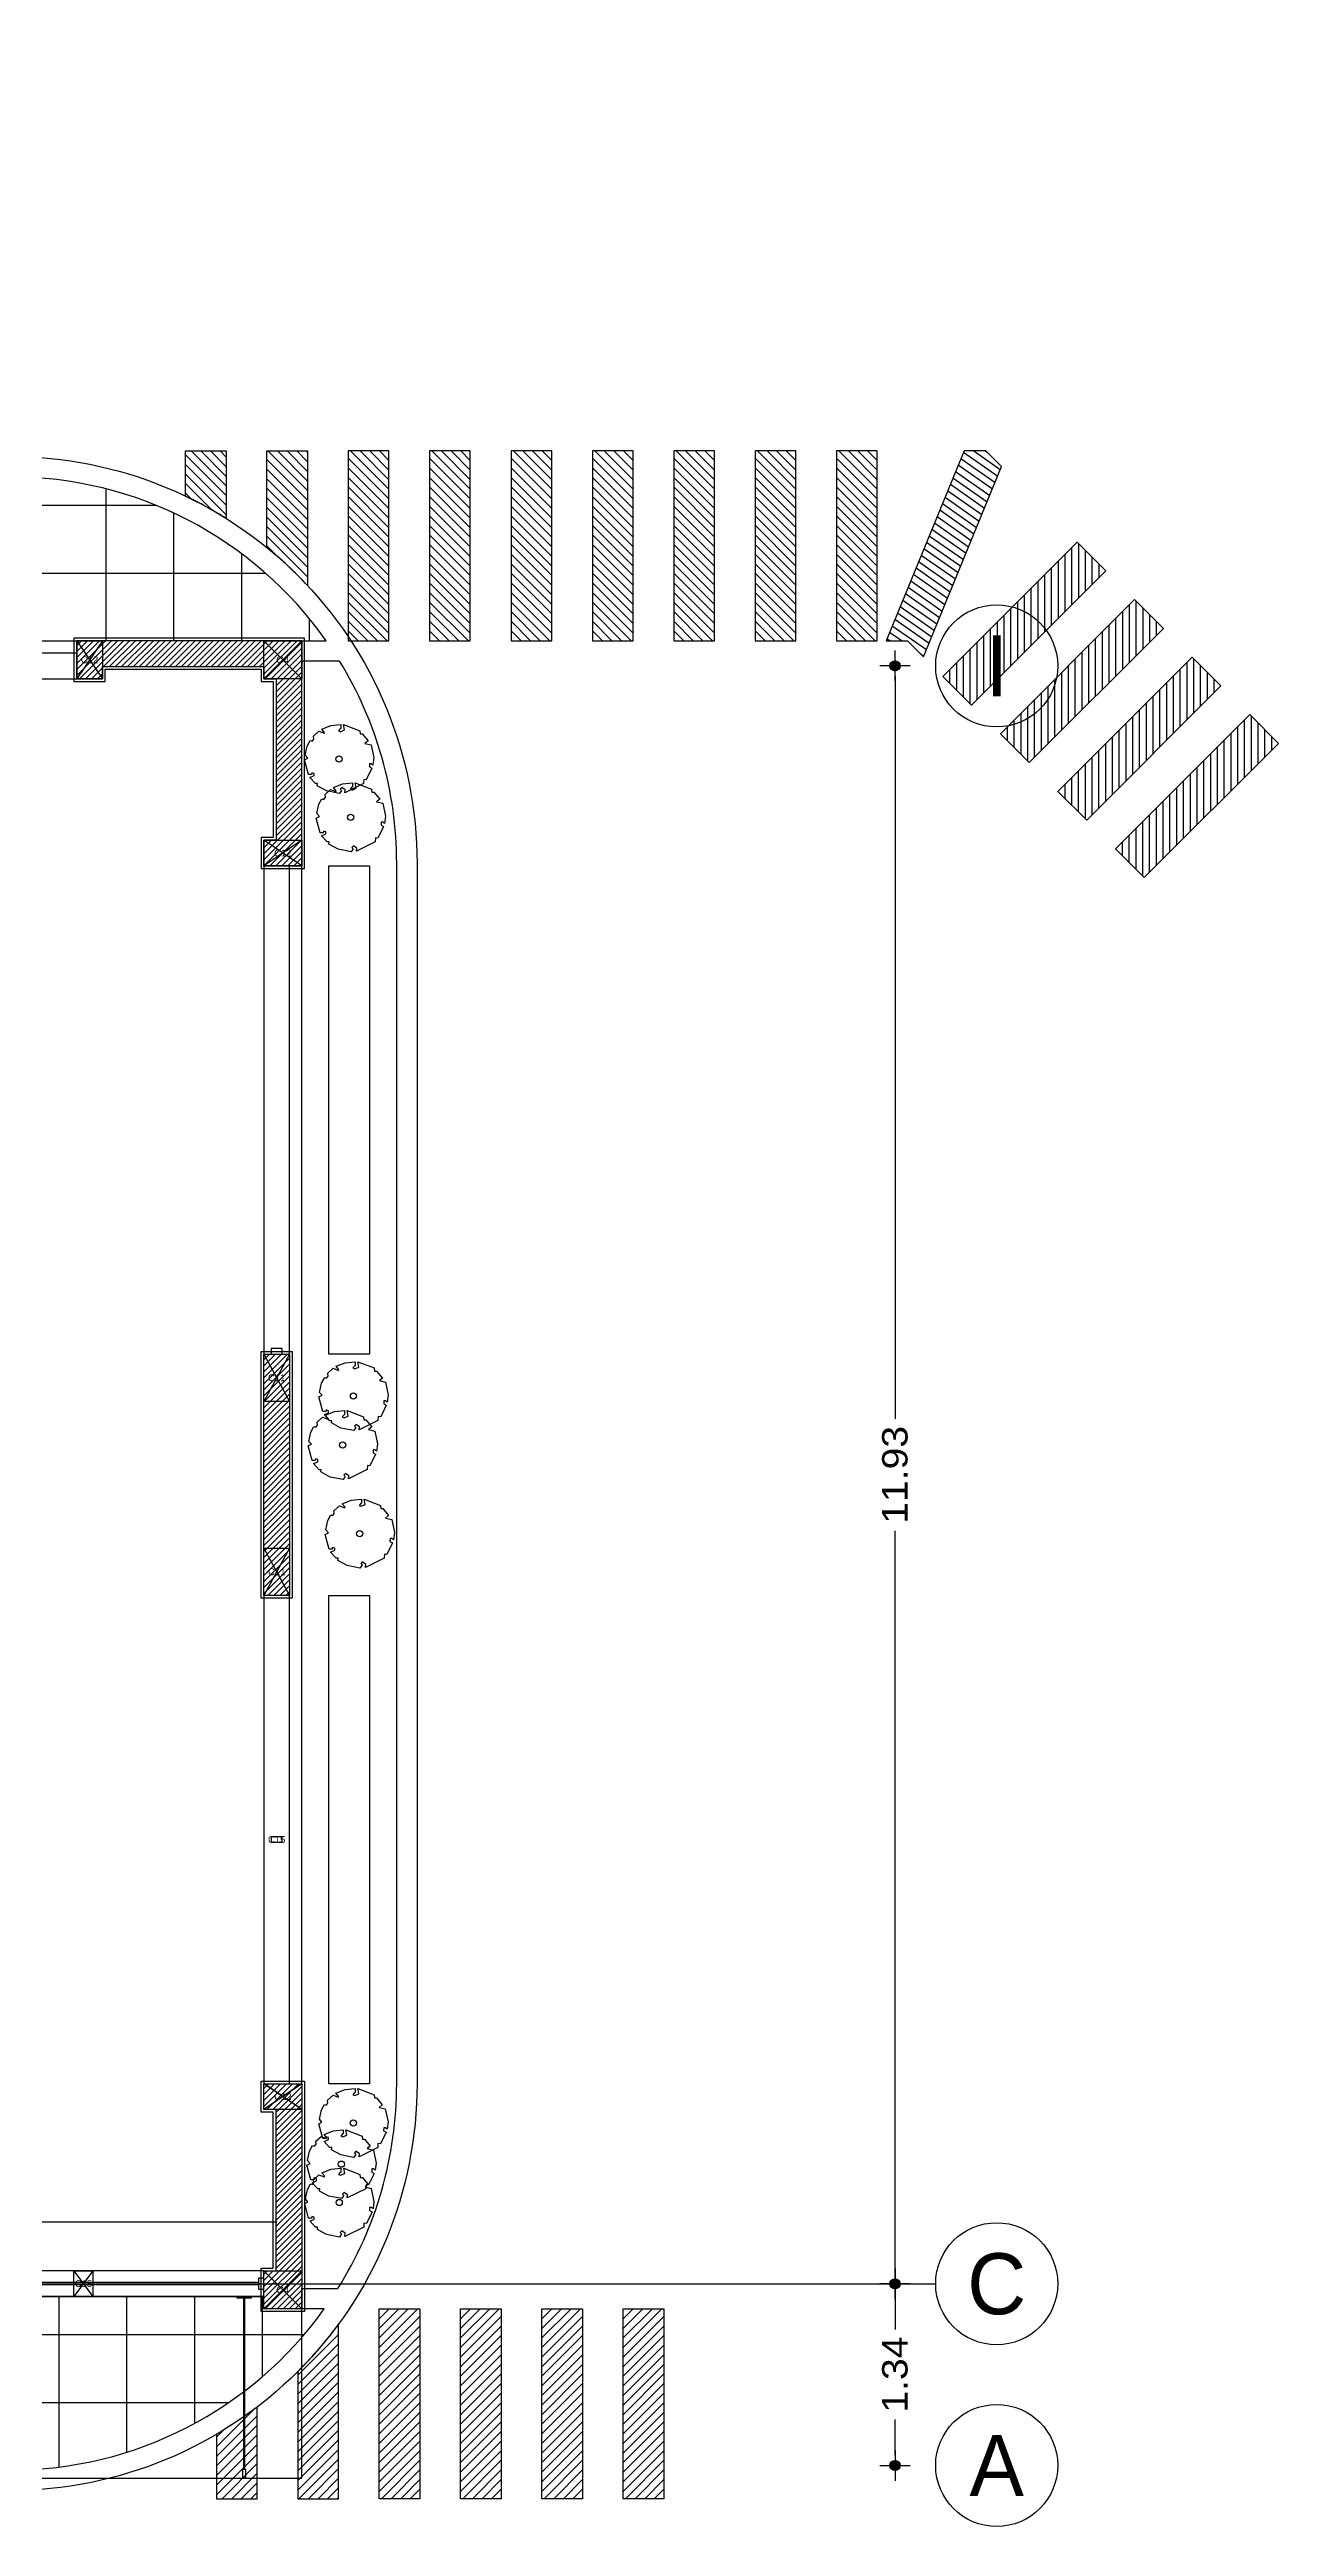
# Model space of a CAD drawing. Header units: metres. Extents: x 301.4 to 351.3, y 108.6 to 130.3.
# Drawn here: x 342.21 to 351.27, y 111.51 to 129.77 of the extents above; entities that cross this region are included whole.
import ezdxf
from ezdxf.enums import TextEntityAlignment as Align

# ---------------------------------------------------------------- set-up
doc = ezdxf.new("R2010")
doc.units = ezdxf.units.M
doc.header["$MEASUREMENT"] = 0
doc.linetypes.add('CENTER2', pattern=[28.575, 19.05, -3.175, 3.175, -3.175])
doc.linetypes.add('HIDDEN2', pattern=[0.1875, 0.125, -0.0625])
doc.layers.get('0').update_dxf_attribs({"color": 250, "linetype": 'CONTINUOUS', "lineweight": 25})
doc.layers.get('Defpoints').update_dxf_attribs({"linetype": 'CONTINUOUS'})
for name, color, linetype in [('ACTE000F', 7, 'CONTINUOUS'), ('BORD0000', 7, 'CONTINUOUS'), ('EJES', 7, 'CONTINUOUS'), ('EJES0001', 1, 'CONTINUOUS'), ('EJES0002', 2, 'CONTINUOUS'), ('EJES000T', 7, 'CONTINUOUS'), ('EJES001C', 1, 'CENTER2'), ('JARD0001', 1, 'CONTINUOUS'), ('McCAFE160', 160, 'CONTINUOUS'), ('MURO0001', 1, 'CONTINUOUS'), ('MURO000F', 7, 'CONTINUOUS'), ('PCEB0001', 1, 'CONTINUOUS'), ('PCEB000F', 7, 'CONTINUOUS'), ('PISO0001', 1, 'CONTINUOUS')]:
    doc.layers.add(name, color=color, linetype=linetype)
for name, color, linetype, plot in [('COLU__11', 161, 'CONTINUOUS', False), ('COLU__12', 161, 'CONTINUOUS', False), ('COLU__C4', 161, 'CONTINUOUS', False), ('LACAB_2CM252', 252, 'CONTINUOUS', False), ('PISO__NP', 161, 'HIDDEN2', False)]:
    doc.layers.add(name, color=color, linetype=linetype, plot=plot)
doc.layers.add('MURO0004', color=4, linetype='CONTINUOUS', lineweight=30)
doc.styles.add('Arial', font='arial.ttf', dxfattribs={"height": 0.15875})
doc.styles.add('DDIM', font='arial.ttf', dxfattribs={"width": 1.1})
doc.styles.add('EJES', font='ARLRDBD.TTF')
doc.dimstyles.new('EJES_75_2', dxfattribs={"dimscale": 0.075, "dimtxt": 2.5, "dimasz": 1, "dimexe": 1, "dimexo": 1, "dimgap": 1, "dimtad": 0, "dimzin": 0, "dimdsep": 46, "dimtxsty": 'DDIM', "dimblk": 'AA1', "dimcen": 1, "dimclrd": 256, "dimclre": 256, "dimclrt": 256, "dimadec": 8, "dimazin": 0, "dimtfac": 1, "dimtmove": 2, "dimatfit": 3, "dimldrblk": 'AA1', "dimfxl": 1, "dimtolj": 1, "dimtzin": 0, "dimlwd": -1, "dimlwe": -1, "dimarcsym": 0})
pattern_1 = [(45, (290.604584, 90.540256), (-0.022097087, 0.022097087), [])]

# ---------------------------------------------------------------- blocks, each defined once
blk = doc.blocks.new('Ae24i')
blk.add_lwpolyline([(0.362, -0.362), (0.084, -0.499), (0.089, -0.454), (0.039, -0.419), (0.016, -0.444), (0.036, -0.464), (0.004, -0.509), (-0.186, -0.472), (-0.322, -0.397), (-0.319, -0.364), (-0.349, -0.364), (-0.429, -0.274), (-0.367, -0.246), (-0.367, -0.216), (-0.404, -0.204), (-0.407, -0.229), (-0.452, -0.229), (-0.509, -0.014), (-0.462, 0.011), (-0.499, 0.054), (-0.469, 0.191), (-0.424, 0.274), (-0.397, 0.264), (-0.374, 0.294), (-0.379, 0.337), (-0.299, 0.409), (-0.221, 0.379), (-0.214, 0.387), (-0.256, 0.439), (-0.121, 0.492), (0.026, 0.507), (0.026, 0.449), (0.011, 0.437), (-0.009, 0.414), (0.021, 0.402), (0.081, 0.427), (0.066, 0.507), (0.306, 0.414), (0.311, 0.369), (0.342, 0.369), (0.427, 0.266), (0.382, 0.229), (0.472, 0.206), (0.512, 0.016), (0.499, -0.091), (0.477, -0.071), (0.449, -0.071), (0.447, -0.116), (0.484, -0.136), (0.402, -0.307), (0.364, -0.302)], close=True)
blk.add_circle((0, 0), 0.0459)
blk = doc.blocks.new('Ejessimb')
at = {"layer": 'EJES0002'}
blk.add_circle((0, 0), 0.006, dxfattribs=at)
at = {"layer": 'EJES000T', "style": 'EJES'}
blk.add_attdef('EJE', text='', height=0.006, dxfattribs=at).set_placement((0, 0), align=Align.MIDDLE)
blk = doc.blocks.new('AA1')
for p, q in [((-1.5, 0), (1.5, 0)), ((0, -1.5), (0, 1.5))]:
    blk.add_line(p, q)
at = {"const_width": 0.5}
blk.add_lwpolyline([(-0.25, 0, 1), (0.25, 0, 1)], format="xyb", close=True, dxfattribs=at)
blk.add_circle((0, 0), 0.5)
blk = doc.blocks.new('*D53')
at = {"layer": 'Defpoints', "color": 0, "transparency": 16777216}
for p in [(348.445, 125.225), (348.445, 113.295), (348.445, 113.295)]:
    blk.add_point(p, dxfattribs=at)
at = {"layer": 'EJES0001', "transparency": 16777216}
for p, q in [((348.445, 125.15), (348.445, 119.674)), ((348.445, 113.37), (348.445, 118.847))]:
    blk.add_line(p, q, dxfattribs=at)
at = {"layer": 'EJES0001', "transparency": 16777216, "xscale": 0.075, "yscale": 0.075, "zscale": 0.075}
for p, rotation in [((348.445, 125.225), 90), ((348.445, 113.295), 270)]:
    blk.add_blockref('AA1', p, dxfattribs=dict(at, rotation=rotation))
at = {"layer": 'EJES0001', "transparency": 16777216, "insert": (348.445, 119.26), "char_height": 0.1875, "attachment_point": 5, "rotation": 90, "style": 'DDIM'}
blk.add_mtext('\\A1;11.93', dxfattribs=at)
blk = doc.blocks.new('*D54')
at = {"layer": 'Defpoints', "color": 0, "transparency": 16777216}
for p in [(348.445, 113.295), (348.445, 111.955), (348.445, 111.955)]:
    blk.add_point(p, dxfattribs=at)
at = {"layer": 'EJES0001', "transparency": 16777216}
for p, q in [((348.445, 113.22), (348.445, 112.958)), ((348.445, 112.03), (348.445, 112.293))]:
    blk.add_line(p, q, dxfattribs=at)
at = {"layer": 'EJES0001', "transparency": 16777216, "xscale": 0.075, "yscale": 0.075, "zscale": 0.075}
for p, rotation in [((348.445, 113.295), 90), ((348.445, 111.955), 270)]:
    blk.add_blockref('AA1', p, dxfattribs=dict(at, rotation=rotation))
at = {"layer": 'EJES0001', "transparency": 16777216, "insert": (348.445, 112.625), "char_height": 0.1875, "attachment_point": 5, "rotation": 90, "style": 'DDIM'}
blk.add_mtext('\\A1;1.34', dxfattribs=at)

msp = doc.modelspace()

# ---------------------------------------------------------------- hatches: boundary and pattern name
at = {"layer": 'MURO000F'}
h = msp.add_hatch(dxfattribs=at)
h.set_pattern_fill('ANSI31', color=256, scale=0.25, angle=360, style=0)
h.set_pattern_definition(pattern_1)
h.paths.add_polyline_path([(343.79, 123.94), (343.79, 123.75), (344.07, 123.75), (344.07, 125.41), (342.41, 125.41), (342.41, 125.13), (342.6, 125.13), (342.6, 125.22), (343.79, 125.22), (343.79, 125.13), (343.88, 125.13), (343.88, 123.94)])
h = msp.add_hatch(dxfattribs=at)
h.set_pattern_fill('ANSI31', color=256, scale=0.25, angle=360, style=0)
h.set_pattern_definition([(45, (292.644584, 96.230256), (-0.022097087, 0.022097087), [])])
h.paths.add_polyline_path([(343.98, 120.15), (343.98, 118.37), (343.79, 118.37), (343.79, 120.15)])
h = msp.add_hatch(dxfattribs=at)
h.set_pattern_fill('ANSI31', color=256, scale=0.25, angle=360, style=0)
h.set_pattern_definition(pattern_1)
h.paths.add_polyline_path([(343.79, 113.39), (343.88, 113.39), (343.88, 114.58), (343.79, 114.58), (343.79, 114.77), (344.07, 114.77), (344.07, 113.11), (343.79, 113.11)])
at = {"layer": 'PCEB000F'}
h = msp.add_hatch(dxfattribs=at)
h.set_pattern_fill('ANSI31', color=256, scale=0.4, angle=360, style=0)
h.set_pattern_definition([(315, (283.29148, 146.96338), (-0.03535534, -0.03535534), [])])
edge = h.paths.add_edge_path()
edge.add_arc((341.92, 123.77), 3, 403.0234, 410.8705)
edge.add_line((343.813, 126.097), (343.813, 126.81))
edge.add_line((343.813, 126.81), (344.113, 126.81))
edge.add_line((344.113, 126.81), (344.113, 125.817))
edge = h.paths.add_edge_path()
edge.add_arc((341.92, 123.77), 3, 417.9218, 424.4642)
edge.add_line((343.213, 126.477), (343.213, 126.81))
edge.add_line((343.213, 126.81), (343.513, 126.81))
edge.add_line((343.513, 126.81), (343.513, 126.312))
h = msp.add_hatch(dxfattribs=at)
h.set_pattern_fill('ANSI31', color=256, scale=0.4, angle=325, style=0)
h.set_pattern_definition([(315, (341.355025, 126.34967), (-0.03535534, -0.03535534), [])])
h.paths.add_polyline_path([(344.713, 126.81), (344.413, 126.81), (344.413, 125.41), (344.713, 125.41)])
h = msp.add_hatch(dxfattribs=at)
h.set_pattern_fill('ANSI31', color=256, scale=0.4, angle=325, style=0)
h.set_pattern_definition([(315, (341.955025, 126.34967), (-0.03535534, -0.03535534), [])])
h.paths.add_polyline_path([(345.313, 126.81), (345.013, 126.81), (345.013, 125.41), (345.313, 125.41)])
h = msp.add_hatch(dxfattribs=at)
h.set_pattern_fill('ANSI31', color=256, scale=0.4, angle=325, style=0)
h.set_pattern_definition([(315, (342.555025, 126.34967), (-0.03535534, -0.03535534), [])])
h.paths.add_polyline_path([(345.913, 126.81), (345.613, 126.81), (345.613, 125.41), (345.913, 125.41)])
h = msp.add_hatch(dxfattribs=at)
h.set_pattern_fill('ANSI31', color=256, scale=0.4, angle=325, style=0)
h.set_pattern_definition([(315, (343.155025, 126.34967), (-0.03535534, -0.03535534), [])])
h.paths.add_polyline_path([(346.513, 126.81), (346.213, 126.81), (346.213, 125.41), (346.513, 125.41)])
h = msp.add_hatch(dxfattribs=at)
h.set_pattern_fill('ANSI31', color=256, scale=0.4, angle=325, style=0)
h.set_pattern_definition([(315, (343.755025, 126.34967), (-0.03535534, -0.03535534), [])])
h.paths.add_polyline_path([(347.113, 126.81), (346.813, 126.81), (346.813, 125.41), (347.113, 125.41)])
h = msp.add_hatch(dxfattribs=at)
h.set_pattern_fill('ANSI31', color=256, scale=0.4, angle=325, style=0)
h.set_pattern_definition([(315, (344.355227, 126.34967), (-0.03535534, -0.03535534), [])])
h.paths.add_polyline_path([(347.713, 126.81), (347.413, 126.81), (347.413, 125.41), (347.713, 125.41)])
h = msp.add_hatch(dxfattribs=at)
h.set_pattern_fill('ANSI31', color=256, scale=0.4, angle=325, style=0)
h.set_pattern_definition([(315, (344.955025, 126.34967), (-0.03535534, -0.03535534), [])])
h.paths.add_polyline_path([(348.313, 126.81), (348.013, 126.81), (348.013, 125.41), (348.313, 125.41)])
h = msp.add_hatch(dxfattribs=at)
h.set_pattern_fill('ANSI31', color=256, scale=0.4, angle=280, style=0)
h.set_pattern_definition([(325, (283.519617, 91.55713), (0.028678822, 0.040957602), [])])
h.paths.add_polyline_path([(349.231, 126.695), (349.116, 126.81), (348.954, 126.81), (348.379, 125.41), (348.536, 125.41), (348.655, 125.292)])
h = msp.add_hatch(dxfattribs=at)
h.set_pattern_fill('ANSI31', color=256, scale=0.4, angle=280, style=0)
h.set_pattern_definition([(270, (347.300273, 127.97489), (-0.05, 3e-15), [])])
h.paths.add_polyline_path([(350, 125.926), (349.788, 126.138), (348.798, 125.148), (349.01, 124.936)])
h = msp.add_hatch(dxfattribs=at)
h.set_pattern_fill('ANSI31', color=256, scale=0.4, angle=280, style=0)
h.set_pattern_definition([(270, (347.724537, 127.550625), (-0.05, 3e-15), [])])
h.paths.add_polyline_path([(350.425, 125.502), (350.212, 125.714), (349.222, 124.724), (349.435, 124.512)])
h = msp.add_hatch(dxfattribs=at)
h.set_pattern_fill('ANSI31', color=256, scale=0.4, angle=280, style=0)
h.set_pattern_definition([(270, (348.1488, 127.12636), (-0.05, 3e-15), [])])
h.paths.add_polyline_path([(350.849, 125.078), (350.637, 125.29), (349.647, 124.3), (349.859, 124.088)])
h = msp.add_hatch(dxfattribs=at)
h.set_pattern_fill('ANSI31', color=256, scale=0.4, angle=280, style=0)
h.set_pattern_definition([(270, (348.573065, 126.702097), (-0.05, 3e-15), [])])
h.paths.add_polyline_path([(351.273, 124.653), (351.061, 124.866), (350.071, 123.876), (350.283, 123.664)])
h = msp.add_hatch(dxfattribs=at)
h.set_pattern_fill('ANSI31', color=256, scale=0.4, angle=325, style=0)
h.set_pattern_definition([(45, (341.58316, 112.17084), (-0.03535534, 0.03535534), [])])
h.paths.add_polyline_path([(344.941, 111.71), (344.641, 111.71), (344.641, 113.11), (344.941, 113.11)])
h = msp.add_hatch(dxfattribs=at)
h.set_pattern_fill('ANSI31', color=256, scale=0.4, angle=325, style=0)
h.set_pattern_definition([(45, (342.18316, 112.17084), (-0.03535534, 0.03535534), [])])
h.paths.add_polyline_path([(345.541, 111.71), (345.241, 111.71), (345.241, 113.11), (345.541, 113.11)])
h = msp.add_hatch(dxfattribs=at)
h.set_pattern_fill('ANSI31', color=256, scale=0.4, angle=325, style=0)
h.set_pattern_definition([(45, (342.78316, 112.17084), (-0.03535534, 0.03535534), [])])
h.paths.add_polyline_path([(346.141, 111.71), (345.841, 111.71), (345.841, 113.11), (346.141, 113.11)])
h = msp.add_hatch(dxfattribs=at)
h.set_pattern_fill('ANSI31', color=256, scale=0.4, angle=325, style=0)
h.set_pattern_definition([(45, (343.38316, 112.17084), (-0.03535534, 0.03535534), [])])
h.paths.add_polyline_path([(346.741, 111.71), (346.441, 111.71), (346.441, 113.11), (346.741, 113.11)])
h = msp.add_hatch(dxfattribs=at)
h.set_pattern_fill('ANSI31', color=256, scale=0.4, angle=360, style=0)
h.set_pattern_definition([(45, (283.519617, 91.55713), (-0.03535534, 0.03535534), [])])
h.paths.add_polyline_path([(344.041, 111.71), (344.341, 111.71), (344.341, 112.999, -0.038479), (344.041, 112.649)])
h.paths.add_polyline_path([(343.741, 112.386, -0.030157), (343.441, 112.185), (343.441, 111.71), (343.741, 111.71)])

# ---------------------------------------------------------------- linework, layer by layer
at = {"layer": 'ACTE000F'}
for p, q in [((335.775, 126.41), (342.993, 126.41)), ((342.625, 126.532), (342.625, 125.41)), ((343.125, 126.353), (343.125, 125.41)), ((343.625, 126.054), (343.625, 125.41)), ((308.189, 125.91), (343.802, 125.91)), ((344.125, 125.576), (344.125, 125.41)), ((336.365, 125.41), (342.41, 125.41)), ((342.28, 111.943), (342.28, 113.2)), ((342.78, 112.053), (342.78, 113.2)), ((343.28, 112.266), (343.28, 113.2)), ((343.78, 112.611), (343.78, 113.2)), ((334.875, 112.92), (344.088, 112.92)), ((334.875, 112.42), (343.532, 112.42))]:
    msp.add_line(p, q, dxfattribs=at)
at = {"layer": 'BORD0000'}
msp.add_lwpolyline([(334.875, 111.92), (341.92, 111.92, 0.241817), (344.236, 113.11), (344.07, 113.11), (344.07, 113.26), (344.337, 113.26, 0.140512), (344.77, 114.77), (344.77, 123.77, 0.138409), (344.349, 125.26), (344.07, 125.26), (344.07, 125.41), (344.25, 125.41, 0.244096), (341.92, 126.62), (331.695, 126.62), (331.695, 129.77), (329.695, 129.77), (329.695, 126.62), (309.56, 126.62)], format="xyb", dxfattribs=at)
for points in [[(344.27, 120.15), (344.27, 123.75), (344.57, 123.75), (344.57, 120.15), (344.27, 120.15)], [(344.27, 118.37), (344.57, 118.37), (344.57, 114.77), (344.27, 114.77), (344.27, 118.37)]]:
    msp.add_lwpolyline(points, dxfattribs=at)
at = {"layer": 'COLU__11'}
for p, q in [((343.98, 120.15), (343.79, 119.8)), ((343.79, 120.15), (343.98, 119.8)), ((343.79, 118.72), (343.98, 118.37)), ((343.98, 118.72), (343.79, 118.37))]:
    msp.add_line(p, q, dxfattribs=at)
for points in [[(343.79, 120.15), (343.98, 120.15), (343.98, 119.8), (343.79, 119.8)], [(343.79, 118.72), (343.98, 118.72), (343.98, 118.37), (343.79, 118.37)]]:
    msp.add_lwpolyline(points, close=True, dxfattribs=at)
at = {"layer": 'COLU__12'}
for p, q in [((342.6, 125.41), (342.41, 125.13)), ((342.41, 125.41), (342.6, 125.13)), ((344.07, 123.75), (343.79, 123.94)), ((344.07, 123.94), (343.79, 123.75)), ((344.07, 114.58), (343.79, 114.77)), ((344.07, 114.77), (343.79, 114.58))]:
    msp.add_line(p, q, dxfattribs=at)
for points in [[(342.41, 125.41), (342.6, 125.41), (342.6, 125.13), (342.41, 125.13)], [(344.07, 123.94), (344.07, 123.75), (343.79, 123.75), (343.79, 123.94)], [(344.07, 114.77), (344.07, 114.58), (343.79, 114.58), (343.79, 114.77)]]:
    msp.add_lwpolyline(points, close=True, dxfattribs=at)
at = {"layer": 'COLU__C4'}
for p, q in [((343.79, 125.41), (344.07, 125.13)), ((344.07, 125.41), (343.79, 125.13)), ((343.79, 113.39), (344.07, 113.11)), ((344.07, 113.39), (343.79, 113.11))]:
    msp.add_line(p, q, dxfattribs=at)
for points in [[(343.79, 125.41), (344.07, 125.41), (344.07, 125.13), (343.79, 125.13)], [(343.79, 113.39), (344.07, 113.39), (344.07, 113.11), (343.79, 113.11)]]:
    msp.add_lwpolyline(points, close=True, dxfattribs=at)
at = {"layer": 'EJES001C'}
msp.add_lwpolyline([(334.78, 113.295), (348.745, 113.295)], dxfattribs=at)
at = {"layer": 'LACAB_2CM252'}
for points in [[(343.77, 123.96), (343.77, 123.73), (344.09, 123.73), (344.09, 125.43), (342.39, 125.43), (342.39, 125.11), (342.62, 125.11), (342.62, 125.2), (343.77, 125.2), (343.77, 125.11), (343.86, 125.11), (343.86, 123.96)], [(344, 120.17), (344, 118.35), (343.77, 118.35), (343.77, 120.17)], [(343.77, 113.41), (343.86, 113.41), (343.86, 114.56), (343.77, 114.56), (343.77, 114.79), (344.09, 114.79), (344.09, 113.09), (343.77, 113.09)]]:
    msp.add_lwpolyline(points, close=True, dxfattribs=at)
at = {"layer": 'McCAFE160'}
for p, q in [((343.98, 120.151), (343.79, 119.801)), ((343.79, 120.151), (343.98, 119.801)), ((344.07, 114.581), (343.79, 114.771)), ((344.07, 114.771), (343.79, 114.581)), ((341.08, 113.751), (343.885, 113.751)), ((343.75, 113.286), (341.17, 113.286)), ((342.39, 113.391), (342.53, 113.201)), ((342.53, 113.391), (342.39, 113.201)), ((343.79, 113.391), (344.07, 113.111)), ((344.07, 113.391), (343.79, 113.111))]:
    msp.add_line(p, q, dxfattribs=at)
for points in [[(343.925, 120.151), (343.925, 120.191), (343.845, 120.191), (343.845, 120.151)], [(343.79, 120.151), (343.98, 120.151), (343.98, 119.801), (343.79, 119.801)], [(343.925, 116.551), (343.925, 116.591), (343.845, 116.591), (343.845, 116.551)], [(341.13, 113.391), (341.13, 113.201), (343.79, 113.201), (343.79, 113.391)], [(342.39, 113.391), (342.53, 113.391), (342.53, 113.201), (342.39, 113.201)], [(343.79, 113.336), (343.75, 113.336), (343.75, 113.256), (343.79, 113.256)], [(343.59, 113.191), (343.7, 113.191), (343.7, 113.201), (343.59, 113.201)], [(343.65, 113.191), (343.64, 113.191), (343.64, 111.928), (343.65, 111.928)], [(343.635, 111.928), (343.655, 111.928), (343.655, 111.861), (343.635, 111.861)]]:
    msp.add_lwpolyline(points, close=True, dxfattribs=at)
for points in [[(341.17, 113.306), (343.75, 113.306)], [(343.79, 113.201), (339.68, 113.201), (339.68, 111.861), (344.07, 111.861), (344.07, 113.111), (343.79, 113.111), (343.79, 113.201)]]:
    msp.add_lwpolyline(points, dxfattribs=at)
at = {"layer": 'MURO0001'}
for points in [[(342.41, 125.13), (342.41, 125.32), (336.365, 125.32), (336.365, 125.13)], [(343.79, 120.15), (343.98, 120.15), (343.98, 123.75), (343.79, 123.75)], [(343.79, 114.77), (343.98, 114.77), (343.98, 118.37), (343.79, 118.37)], [(340.34, 113.39), (340.34, 113.2), (343.79, 113.2), (343.79, 113.39)]]:
    msp.add_lwpolyline(points, close=True, dxfattribs=at)
at = {"layer": 'MURO0004'}
for points in [[(343.79, 123.94), (343.79, 123.75), (344.07, 123.75), (344.07, 125.41), (342.41, 125.41), (342.41, 125.13), (342.6, 125.13), (342.6, 125.22), (343.79, 125.22), (343.79, 125.13), (343.88, 125.13), (343.88, 123.94)], [(343.98, 120.15), (343.98, 118.37), (343.79, 118.37), (343.79, 120.15)]]:
    msp.add_lwpolyline(points, close=True, dxfattribs=at)
msp.add_lwpolyline([(343.79, 113.39), (343.88, 113.39), (343.88, 114.58), (343.79, 114.58), (343.79, 114.77), (344.07, 114.77), (344.07, 113.11), (343.79, 113.11), (343.79, 113.39)], dxfattribs=at)
at = {"layer": 'PCEB0001'}
for points in [[(343.513, 126.312, 0.028554), (343.213, 126.477), (343.213, 126.81), (343.513, 126.81)], [(344.113, 125.817, 0.034253), (343.813, 126.097), (343.813, 126.81), (344.113, 126.81)], [(344.341, 112.999, -0.038479), (344.041, 112.649), (344.041, 111.71), (344.341, 111.71)], [(343.741, 112.386, -0.030157), (343.441, 112.185), (343.441, 111.71), (343.741, 111.71)]]:
    msp.add_lwpolyline(points, format="xyb", close=True, dxfattribs=at)
for points in [[(344.713, 126.81), (344.413, 126.81), (344.413, 125.41), (344.713, 125.41)], [(345.313, 126.81), (345.013, 126.81), (345.013, 125.41), (345.313, 125.41)], [(345.913, 126.81), (345.613, 126.81), (345.613, 125.41), (345.913, 125.41)], [(346.513, 126.81), (346.213, 126.81), (346.213, 125.41), (346.513, 125.41)], [(347.113, 126.81), (346.813, 126.81), (346.813, 125.41), (347.113, 125.41)], [(347.713, 126.81), (347.413, 126.81), (347.413, 125.41), (347.713, 125.41)], [(348.313, 126.81), (348.013, 126.81), (348.013, 125.41), (348.313, 125.41)], [(349.231, 126.695), (349.116, 126.81), (348.954, 126.81), (348.379, 125.41), (348.536, 125.41), (348.655, 125.292)], [(350, 125.926), (349.788, 126.138), (348.798, 125.148), (349.01, 124.936)], [(350.425, 125.502), (350.212, 125.714), (349.222, 124.724), (349.435, 124.512)], [(350.849, 125.078), (350.637, 125.29), (349.647, 124.3), (349.859, 124.088)], [(351.273, 124.653), (351.061, 124.866), (350.071, 123.876), (350.283, 123.664)], [(344.941, 111.71), (344.641, 111.71), (344.641, 113.11), (344.941, 113.11)], [(345.541, 111.71), (345.241, 111.71), (345.241, 113.11), (345.541, 113.11)], [(346.141, 111.71), (345.841, 111.71), (345.841, 113.11), (346.141, 113.11)], [(346.741, 111.71), (346.441, 111.71), (346.441, 113.11), (346.741, 113.11)]]:
    msp.add_lwpolyline(points, close=True, dxfattribs=at)
at = {"layer": 'PISO0001'}
msp.add_line((344.07, 114.77), (344.07, 123.75), dxfattribs=at)
msp.add_lwpolyline([(331.845, 126.77), (331.845, 126.77), (341.92, 126.77, -0.414214), (344.92, 123.77), (344.92, 114.77, -0.414214), (341.92, 111.77), (309.56, 111.77, -0.414214), (304.61, 116.72), (304.61, 121.82, -0.414214), (309.56, 126.77), (329.545, 126.77), (329.545, 129.77), (331.845, 129.77)], format="xyb", close=True, dxfattribs=at)
at = {"layer": 'PISO__NP'}
msp.add_line((336.365, 125.41), (342.41, 125.41), dxfattribs=at)

# ---------------------------------------------------------------- block references
at = {"layer": 'EJES', "xscale": 75, "yscale": 75, "zscale": 75, "rotation": 359.9999999999976}
for p, values in [((349.195, 125.225), {'EJE': 'I'}), ((349.195, 113.295), {'EJE': 'C'}), ((349.195, 111.955), {'EJE': 'A'})]:
    msp.add_blockref('Ejessimb', p, dxfattribs=at).add_auto_attribs(values)
at = {"layer": 'JARD0001', "xscale": 0.5, "yscale": 0.5, "zscale": 0.5}
for p in [(344.345, 124.539), (344.431, 124.109), (344.451, 119.841), (344.372, 119.48), (344.497, 118.827), (344.45, 114.481), (344.362, 114.177), (344.346, 113.894)]:
    msp.add_blockref('Ae24i', p, dxfattribs=at)

# ---------------------------------------------------------------- texts
at = {"layer": 'COLU__11', "style": 'Arial'}
for p in [(343.885, 119.975), (343.885, 118.545)]:
    msp.add_text('C11', height=0.05, rotation=360, dxfattribs=at).set_placement(p, align=Align.MIDDLE_CENTER)
at = {"layer": 'COLU__12', "style": 'Arial'}
for p in [(342.505, 125.27), (343.93, 123.845), (343.93, 114.675)]:
    msp.add_text('C12', height=0.05, rotation=360, dxfattribs=at).set_placement(p, align=Align.MIDDLE_CENTER)
at = {"layer": 'COLU__C4', "style": 'DDIM', "width": 1.1}
for p in [(343.93, 125.27), (343.93, 113.25)]:
    msp.add_text('C4', height=0.05, rotation=360, dxfattribs=at).set_placement(p, align=Align.MIDDLE_CENTER)
at = {"layer": 'McCAFE160', "style": 'Arial'}
for s, p in [('C11', (343.885, 119.976)), ('C11', (343.885, 118.546)), ('C15', (343.885, 116.571)), ('C12', (343.93, 114.676)), ('C15', (342.46, 113.296))]:
    msp.add_text(s, height=0.05, rotation=360, dxfattribs=at).set_placement(p, align=Align.MIDDLE_CENTER)
at = {"layer": 'McCAFE160', "style": 'DDIM', "width": 1.1}
msp.add_text('C4', height=0.05, rotation=360, dxfattribs=at).set_placement((343.93, 113.251), align=Align.MIDDLE_CENTER)

# ---------------------------------------------------------------- dimensions: what is measured, and where the dimension line sits
at = {"layer": 'EJES0001'}
for base, p1, p2, picture, middle in [((348.445, 113.295), (348.445, 125.225), (348.445, 113.295), '*D53', (348.445, 119.26)), ((348.445, 111.955), (348.445, 113.295), (348.445, 111.955), '*D54', (348.445, 112.625))]:
    dim = msp.add_linear_dim(base=base, p1=p1, p2=p2, angle=90, dimstyle='EJES_75_2', dxfattribs=at)
    dim.commit()
    dim.dimension.update_dxf_attribs({"geometry": picture, "text_midpoint": middle})

doc.saveas('drawing.dxf')
